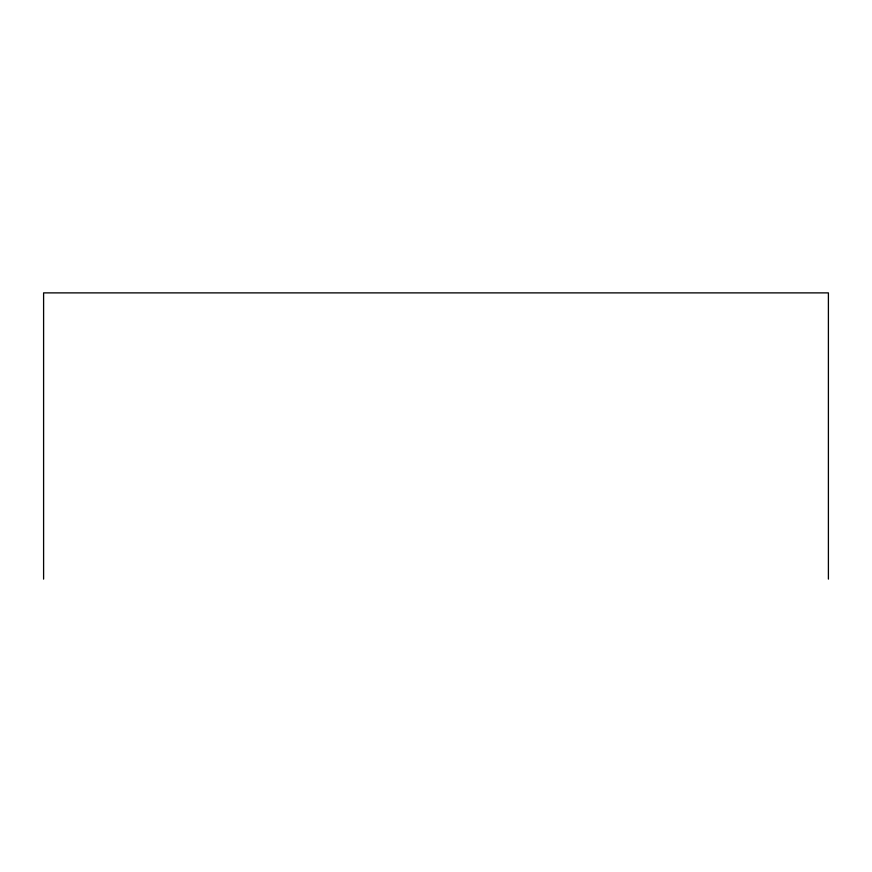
<?xml version="1.0" encoding="UTF-8"?>
<svg xmlns="http://www.w3.org/2000/svg" width="872" height="872" viewBox="0 0 872 872"><rect width="100%" height="100%" fill="white"/><g stroke="black" fill="none" stroke-linecap="round" stroke-linejoin="round"><path stroke-width="1.31" d="M828.4 579.117L828.4 292.883L43.6 292.883L43.6 579.117"/></g></svg>
